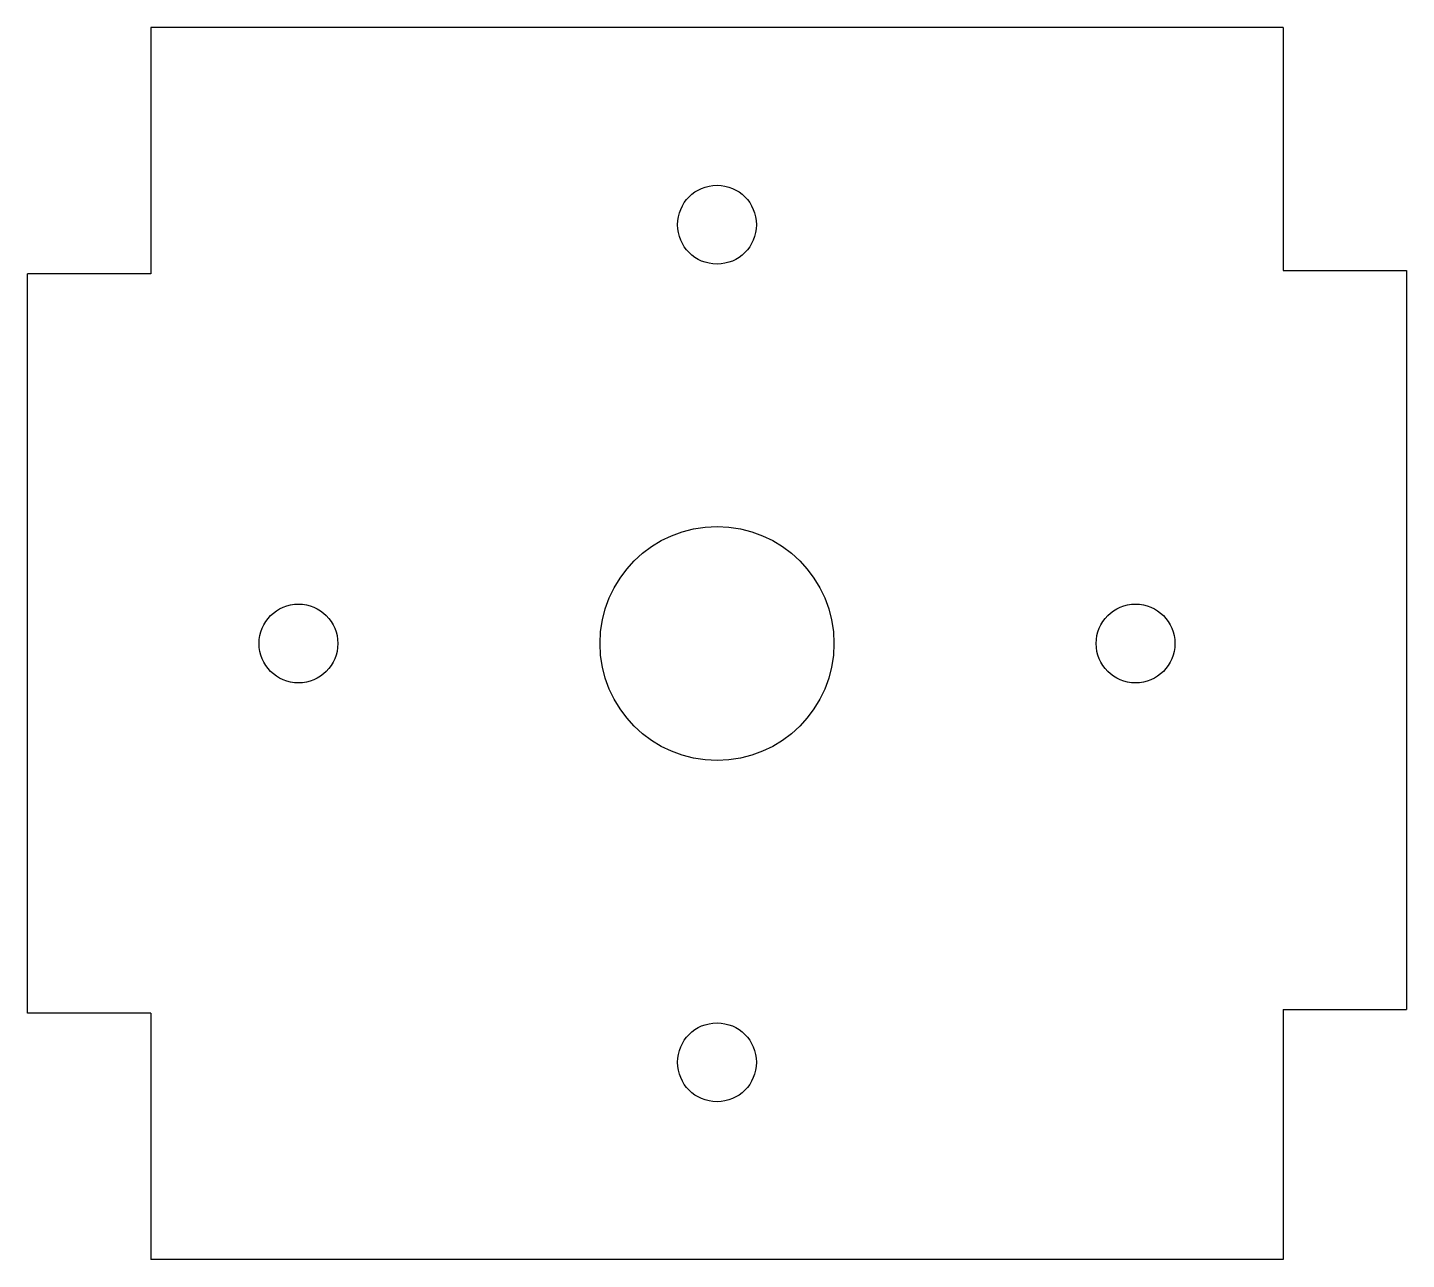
# Model space of a CAD drawing. Extents: x -28 to 28, y -25 to 25.
import ezdxf

# ---------------------------------------------------------------- set-up
doc = ezdxf.new("R2010")
doc.units = 0
doc.layers.add('VISIBLE', color=7, linetype='CONTINUOUS')

msp = doc.modelspace()

# ---------------------------------------------------------------- linework, layer by layer
at = {"layer": 'VISIBLE'}
for p, q in [((23, 25), (-23, 25)), ((-23, 25), (-23, 15)), ((23, 25), (23, 15.138)), ((23, 15.138), (28, 15.138)), ((28, 15.138), (28, -14.862)), ((-23, 15), (-28, 15)), ((-28, -15), (-28, 15)), ((-23, -15), (-28, -15)), ((-23, -15), (-23, -25)), ((23, -14.862), (23, -25)), ((23, -14.862), (28, -14.862)), ((23, -25), (-23, -25))]:
    msp.add_line(p, q, dxfattribs=at)
for centre, radius in [((0, 17), 1.6), ((0, 0), 4.75), ((-17, 0), 1.6), ((17, 0), 1.6), ((0, -17), 1.6)]:
    msp.add_circle(centre, radius, dxfattribs=at)

doc.saveas('drawing.dxf')
